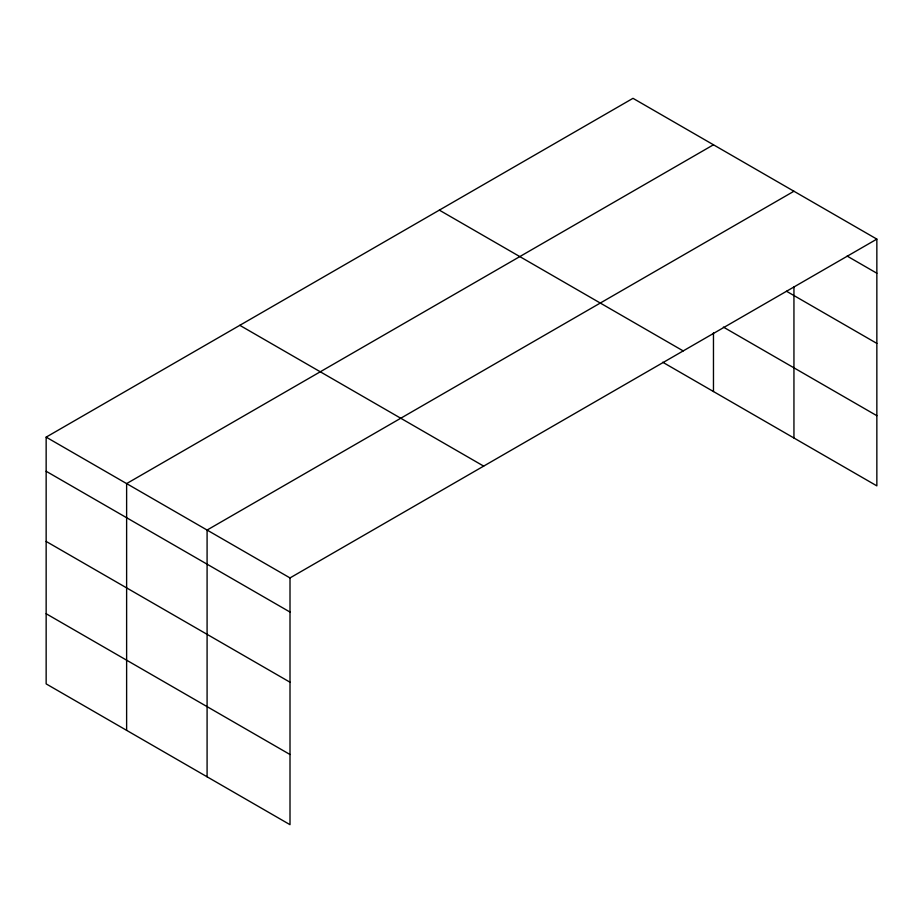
<?xml version="1.0" encoding="UTF-8"?>
<svg xmlns="http://www.w3.org/2000/svg" width="923" height="923" viewBox="0 0 923 923"><rect width="100%" height="100%" fill="white"/><g stroke="black" fill="none" stroke-linecap="round" stroke-linejoin="round"><path stroke-width="1.38" d="M876.85 239.115L632.993 98.323L46.15 437.133L46.15 683.885L290.007 824.677L290.007 577.925L876.85 239.115L876.85 485.867L662.714 362.231M713.467 144.784L126.624 483.594L126.624 730.347M793.942 191.246L207.087 530.056L207.087 776.808M847.152 256.086L876.85 273.231M786.511 291.253L876.85 343.402M723.378 327.088L876.85 415.696M439.336 210.132L683.193 350.913M239.807 325.323L483.664 466.115M46.15 437.133L290.007 577.925M46.15 471.261L290.007 612.053M46.15 541.432L290.007 682.212M46.15 613.726L290.007 754.506M793.942 286.949L793.942 437.998M713.467 332.822L713.467 391.537"/></g></svg>
